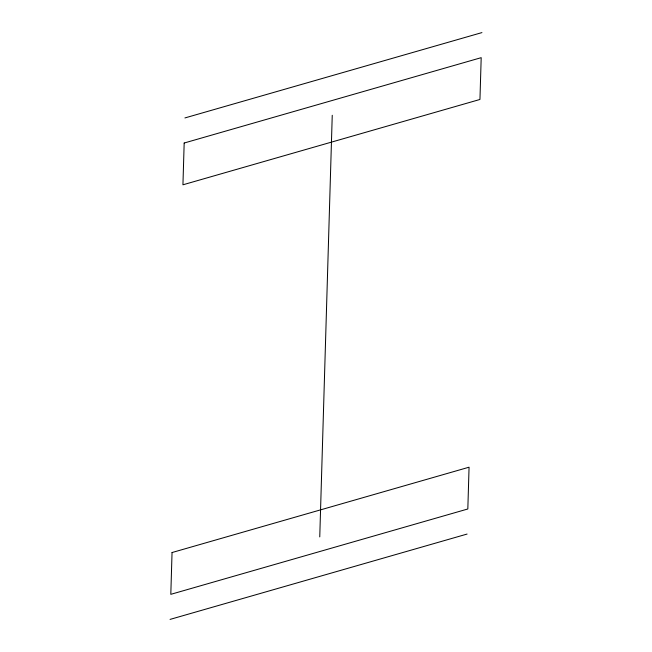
<?xml version="1.0" encoding="UTF-8"?>
<svg xmlns="http://www.w3.org/2000/svg" width="652" height="652" viewBox="0 0 652 652"><rect width="100%" height="100%" fill="white"/><g stroke="black" fill="none" stroke-linecap="round" stroke-linejoin="round"><path stroke-width="0.98" d="M319.757 536.898L332.243 115.274M184.915 117.939L481.934 32.6M170.066 619.4L467.085 534.061M172.046 552.537L170.808 594.331L467.826 508.984L469.065 467.199L172.046 552.537M184.174 143.016L182.935 184.801L479.953 99.463L481.192 57.669L184.174 143.016"/></g></svg>
